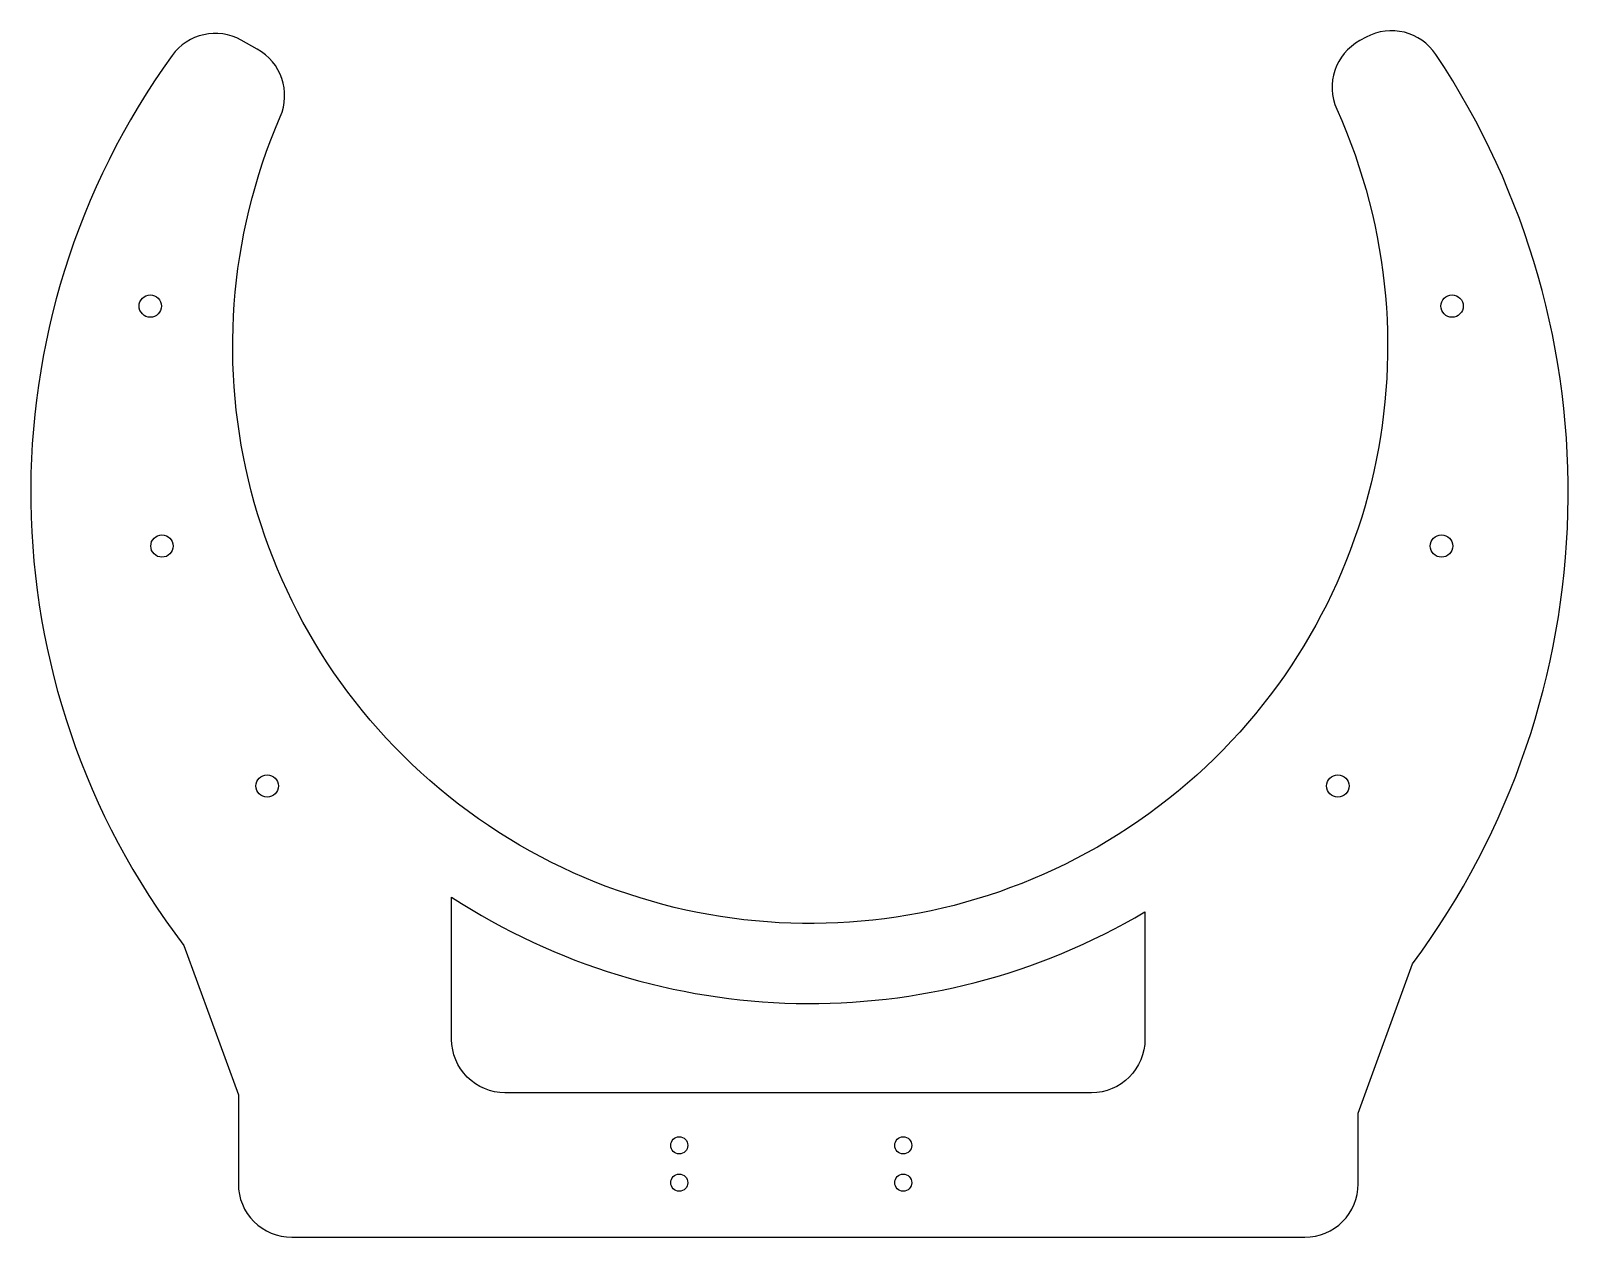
# Model space of a CAD drawing. Header units: millimetres. Extents: x -117 to 172, y 0 to 226.
import ezdxf

# ---------------------------------------------------------------- set-up
doc = ezdxf.new("R2010")
doc.units = ezdxf.units.MM

msp = doc.modelspace()

# ---------------------------------------------------------------- linework, layer by layer
for points in [[(-77.68, 9.77, 0.414214), (-67.68, -0.23), (122.32, -0.23, 0.414214), (132.32, 9.77), (132.32, 23.05), (142.51, 51.05, 0.316123), (146.89, 221.55, 0.388664), (133.78, 224.8), (132.62, 224.17, 0.392134), (128.29, 211.29, -1.534281), (-69.82, 209.87, 0.385617), (-74.15, 222.58), (-77.14, 224.25, 0.379907), (-90.11, 221.36, 0.330804), (-87.87, 54.47), (-77.68, 26.47)], [(-37.68, 36.87), (-37.68, 63.54, 0.285145), (92.32, 60.78), (92.32, 36.87, -0.414214), (82.32, 26.87), (-27.68, 26.87, -0.414214)]]:
    msp.add_lwpolyline(points, format="xyb", close=True)
for centre, radius in [((-94.19, 174.39), 2.1), ((149.91, 174.39), 2.1), ((-92, 129.39), 2.1), ((147.93, 129.39), 2.1), ((-72.27, 84.39), 2.1), ((128.49, 84.39), 2.1), ((5, 17), 1.6), ((47, 17), 1.6), ((5, 10), 1.6), ((47, 10), 1.6)]:
    msp.add_circle(centre, radius)

doc.saveas('drawing.dxf')
